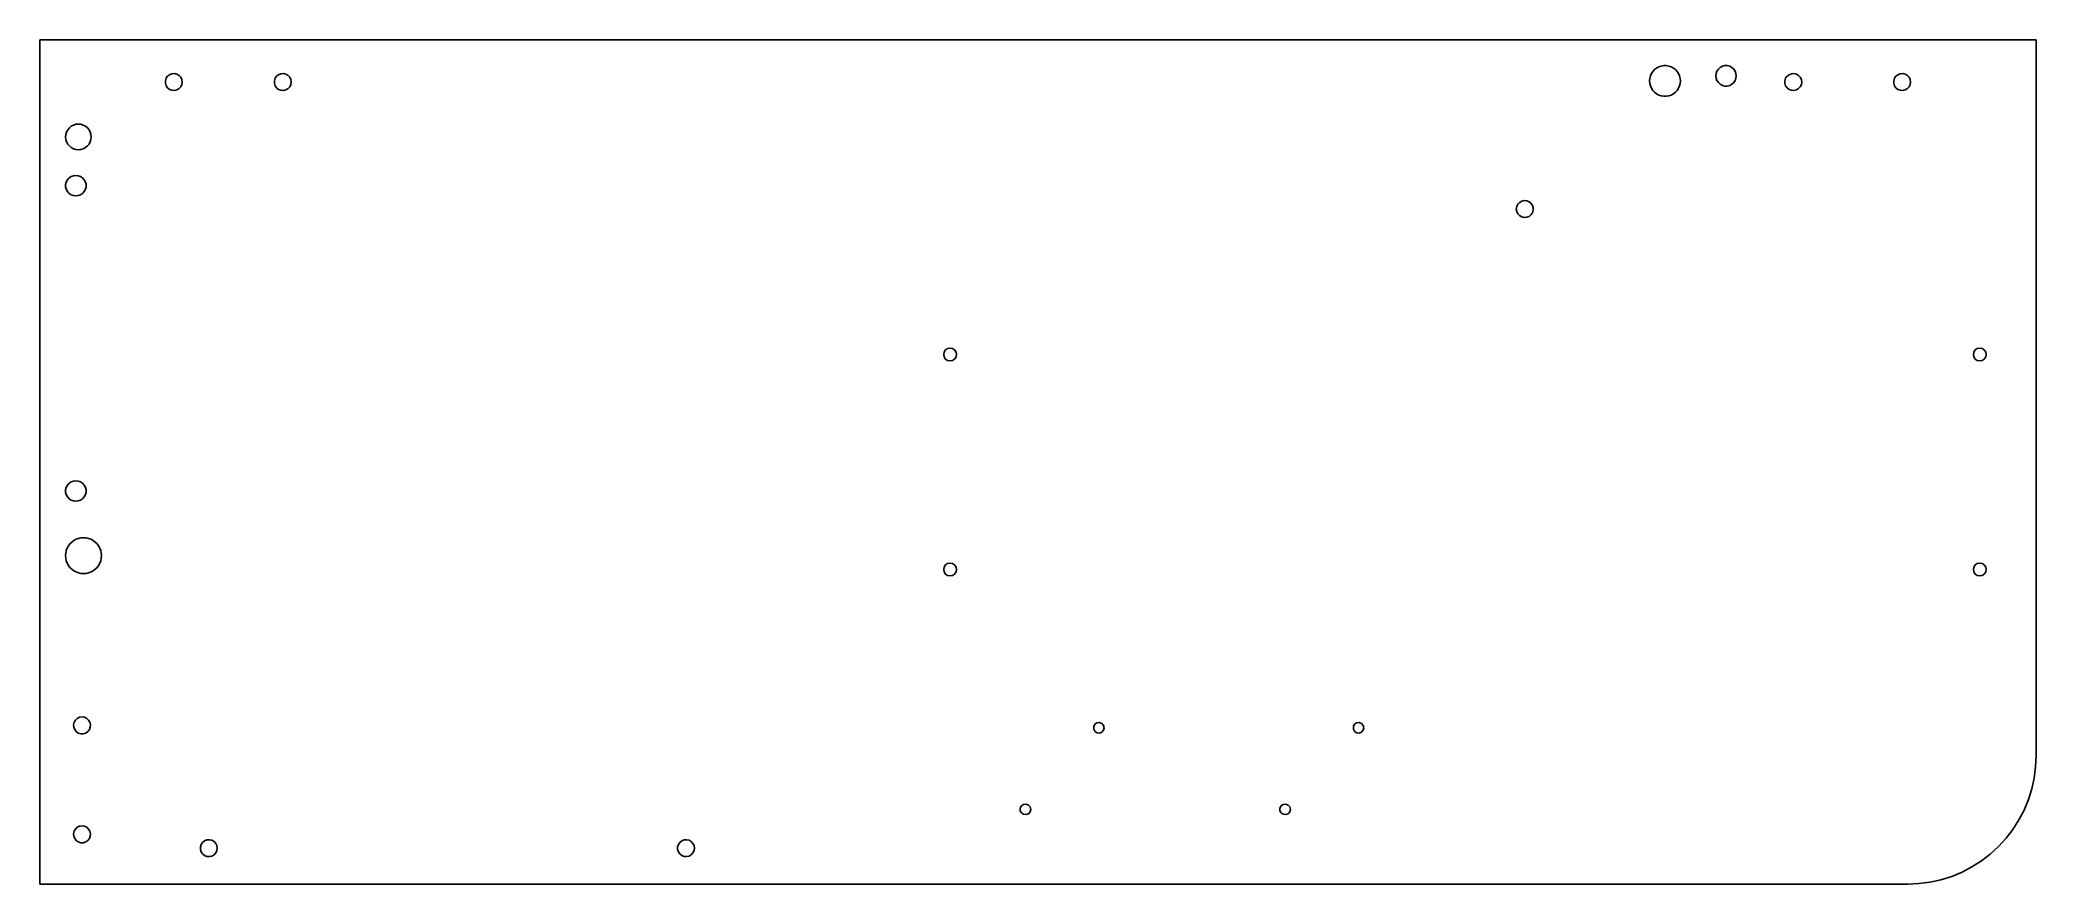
# Model space of a CAD drawing. Header units: metres. Extents: x 0 to 389, y -164 to 0.
import ezdxf

# ---------------------------------------------------------------- set-up
doc = ezdxf.new("R2010")
doc.units = ezdxf.units.M

msp = doc.modelspace()

# ---------------------------------------------------------------- linework, layer by layer
for p, q in [((389, 0), (0, 0)), ((0, 0), (0, -164.5)), ((389, -139.5), (389, 0)), ((24.4684, -7.95408), (24.6134, -7.48409)), ((24.6134, -7.48409), (24.8905, -7.07771)), ((24.8905, -7.07771), (25.275, -6.77106)), ((25.275, -6.77106), (25.7328, -6.59137)), ((25.7328, -6.59137), (26.2233, -6.55461)), ((26.2233, -6.55461), (26.7028, -6.66406)), ((26.7028, -6.66406), (27.1288, -6.90998)), ((27.1288, -6.90998), (27.4633, -7.27052)), ((27.4633, -7.27052), (27.6767, -7.71365)), ((27.6767, -7.71365), (27.75, -8.2)), ((45.6884, -7.95408), (45.8334, -7.48409)), ((45.8334, -7.48409), (46.1105, -7.07771)), ((46.1105, -7.07771), (46.495, -6.77106)), ((46.495, -6.77106), (46.9528, -6.59137)), ((46.9528, -6.59137), (47.4433, -6.55461)), ((47.4433, -6.55461), (47.9228, -6.66406)), ((47.9228, -6.66406), (48.3488, -6.90998)), ((48.3488, -6.90998), (48.6833, -7.27052)), ((48.6833, -7.27052), (48.8967, -7.71365)), ((48.8967, -7.71365), (48.97, -8.2)), ((313.68, -8), (313.721, -7.50622)), ((313.721, -7.50622), (313.843, -7.0259)), ((313.843, -7.0259), (314.042, -6.57216)), ((314.042, -6.57216), (314.313, -6.15736)), ((314.313, -6.15736), (314.648, -5.79283)), ((314.648, -5.79283), (315.039, -5.4885)), ((315.039, -5.4885), (315.475, -5.25268)), ((315.475, -5.25268), (315.944, -5.0918)), ((315.944, -5.0918), (316.432, -5.01025)), ((316.432, -5.01025), (316.928, -5.01025)), ((316.928, -5.01025), (317.416, -5.0918)), ((317.416, -5.0918), (317.885, -5.25268)), ((317.885, -5.25268), (318.321, -5.4885)), ((318.321, -5.4885), (318.712, -5.79283)), ((318.712, -5.79283), (319.047, -6.15736)), ((319.047, -6.15736), (319.318, -6.57216)), ((319.318, -6.57216), (319.517, -7.0259)), ((319.517, -7.0259), (319.639, -7.50622)), ((319.639, -7.50622), (319.68, -8)), ((326.58, -7), (326.638, -6.52137)), ((326.638, -7.47863), (326.58, -7)), ((326.638, -6.52137), (326.809, -6.07055)), ((326.809, -7.92945), (326.638, -7.47863)), ((326.809, -6.07055), (327.083, -5.67375)), ((327.083, -5.67375), (327.444, -5.35403)), ((327.444, -5.35403), (327.871, -5.12997)), ((327.871, -5.12997), (328.339, -5.01458)), ((328.339, -5.01458), (328.821, -5.01458)), ((328.821, -5.01458), (329.289, -5.12997)), ((329.289, -5.12997), (329.716, -5.35403)), ((329.716, -5.35403), (330.077, -5.67375)), ((330.077, -5.67375), (330.351, -6.07055)), ((330.351, -6.07055), (330.522, -6.52137)), ((330.522, -7.47863), (330.351, -7.92945)), ((330.522, -6.52137), (330.58, -7)), ((330.58, -7), (330.522, -7.47863)), ((340.048, -7.95408), (340.193, -7.48409)), ((340.193, -7.48409), (340.47, -7.07771)), ((340.47, -7.07771), (340.855, -6.77106)), ((340.855, -6.77106), (341.313, -6.59137)), ((341.313, -6.59137), (341.803, -6.55461)), ((341.803, -6.55461), (342.283, -6.66406)), ((342.283, -6.66406), (342.709, -6.90998)), ((342.709, -6.90998), (343.043, -7.27052)), ((343.043, -7.27052), (343.257, -7.71365)), ((343.257, -7.71365), (343.33, -8.2)), ((361.268, -7.95408), (361.413, -7.48409)), ((361.413, -7.48409), (361.69, -7.07771)), ((361.69, -7.07771), (362.075, -6.77106)), ((362.075, -6.77106), (362.533, -6.59137)), ((362.533, -6.59137), (363.023, -6.55461)), ((363.023, -6.55461), (363.503, -6.66406)), ((363.503, -6.66406), (363.929, -6.90998)), ((363.929, -6.90998), (364.263, -7.27052)), ((364.263, -7.27052), (364.477, -7.71365)), ((364.477, -7.71365), (364.55, -8.2)), ((24.4684, -8.44592), (24.4684, -7.95408)), ((24.6134, -8.91591), (24.4684, -8.44592)), ((24.8905, -9.32228), (24.6134, -8.91591)), ((25.275, -9.62894), (24.8905, -9.32228)), ((25.7328, -9.80863), (25.275, -9.62894)), ((26.2233, -9.84539), (25.7328, -9.80863)), ((26.7028, -9.73594), (26.2233, -9.84539)), ((27.1288, -9.49002), (26.7028, -9.73594)), ((27.4633, -9.12948), (27.1288, -9.49002)), ((27.6767, -8.68635), (27.4633, -9.12948)), ((27.75, -8.2), (27.6767, -8.68635)), ((45.6884, -8.44592), (45.6884, -7.95408)), ((45.8334, -8.91591), (45.6884, -8.44592)), ((46.1105, -9.32228), (45.8334, -8.91591)), ((46.495, -9.62894), (46.1105, -9.32228)), ((46.9528, -9.80863), (46.495, -9.62894)), ((47.4433, -9.84539), (46.9528, -9.80863)), ((47.9228, -9.73594), (47.4433, -9.84539)), ((48.3488, -9.49002), (47.9228, -9.73594)), ((48.6833, -9.12948), (48.3488, -9.49002)), ((48.8967, -8.68635), (48.6833, -9.12948)), ((48.97, -8.2), (48.8967, -8.68635)), ((313.721, -8.49378), (313.68, -8)), ((313.843, -8.9741), (313.721, -8.49378)), ((314.042, -9.42784), (313.843, -8.9741)), ((314.313, -9.84264), (314.042, -9.42784)), ((314.648, -10.2072), (314.313, -9.84264)), ((315.039, -10.5115), (314.648, -10.2072)), ((315.475, -10.7473), (315.039, -10.5115)), ((315.944, -10.9082), (315.475, -10.7473)), ((316.432, -10.9898), (315.944, -10.9082)), ((316.928, -10.9898), (316.432, -10.9898)), ((317.416, -10.9082), (316.928, -10.9898)), ((317.885, -10.7473), (317.416, -10.9082)), ((318.321, -10.5115), (317.885, -10.7473)), ((318.712, -10.2072), (318.321, -10.5115)), ((319.047, -9.84264), (318.712, -10.2072)), ((319.318, -9.42784), (319.047, -9.84264)), ((319.517, -8.9741), (319.318, -9.42784)), ((319.639, -8.49378), (319.517, -8.9741)), ((319.68, -8), (319.639, -8.49378)), ((327.083, -8.32625), (326.809, -7.92945)), ((327.444, -8.64597), (327.083, -8.32625)), ((327.871, -8.87003), (327.444, -8.64597)), ((328.339, -8.98542), (327.871, -8.87003)), ((328.821, -8.98542), (328.339, -8.98542)), ((329.289, -8.87003), (328.821, -8.98542)), ((329.716, -8.64597), (329.289, -8.87003)), ((330.077, -8.32625), (329.716, -8.64597)), ((330.351, -7.92945), (330.077, -8.32625)), ((340.048, -8.44592), (340.048, -7.95408)), ((340.193, -8.91591), (340.048, -8.44592)), ((340.47, -9.32228), (340.193, -8.91591)), ((340.855, -9.62894), (340.47, -9.32228)), ((341.313, -9.80863), (340.855, -9.62894)), ((341.803, -9.84539), (341.313, -9.80863)), ((342.283, -9.73594), (341.803, -9.84539)), ((342.709, -9.49002), (342.283, -9.73594)), ((343.043, -9.12948), (342.709, -9.49002)), ((343.257, -8.68635), (343.043, -9.12948)), ((343.33, -8.2), (343.257, -8.68635)), ((361.268, -8.44592), (361.268, -7.95408)), ((361.413, -8.91591), (361.268, -8.44592)), ((361.69, -9.32228), (361.413, -8.91591)), ((362.075, -9.62894), (361.69, -9.32228)), ((362.533, -9.80863), (362.075, -9.62894)), ((363.023, -9.84539), (362.533, -9.80863)), ((363.503, -9.73594), (363.023, -9.84539)), ((363.929, -9.49002), (363.503, -9.73594)), ((364.263, -9.12948), (363.929, -9.49002)), ((364.477, -8.68635), (364.263, -9.12948)), ((364.55, -8.2), (364.477, -8.68635)), ((5, -18.9), (5.04804, -18.4123)), ((5.04804, -19.3877), (5, -18.9)), ((5.04804, -18.4123), (5.1903, -17.9433)), ((5.1903, -19.8567), (5.04804, -19.3877)), ((5.1903, -17.9433), (5.42133, -17.5111)), ((5.42133, -17.5111), (5.73223, -17.1322)), ((5.73223, -17.1322), (6.11107, -16.8213)), ((6.11107, -16.8213), (6.54329, -16.5903)), ((6.54329, -16.5903), (7.01227, -16.448)), ((7.01227, -16.448), (7.5, -16.4)), ((7.5, -16.4), (7.98773, -16.448)), ((7.98773, -16.448), (8.45671, -16.5903)), ((8.45671, -16.5903), (8.88893, -16.8213)), ((8.88893, -16.8213), (9.26777, -17.1322)), ((9.26777, -17.1322), (9.57867, -17.5111)), ((9.57867, -17.5111), (9.8097, -17.9433)), ((9.8097, -17.9433), (9.95196, -18.4123)), ((9.95196, -19.3877), (9.8097, -19.8567)), ((9.95196, -18.4123), (10, -18.9)), ((10, -18.9), (9.95196, -19.3877)), ((5.42133, -20.2889), (5.1903, -19.8567)), ((5.73223, -20.6678), (5.42133, -20.2889)), ((6.11107, -20.9787), (5.73223, -20.6678)), ((6.54329, -21.2097), (6.11107, -20.9787)), ((7.01227, -21.352), (6.54329, -21.2097)), ((7.5, -21.4), (7.01227, -21.352)), ((7.98773, -21.352), (7.5, -21.4)), ((8.45671, -21.2097), (7.98773, -21.352)), ((8.88893, -20.9787), (8.45671, -21.2097)), ((9.26777, -20.6678), (8.88893, -20.9787)), ((9.57867, -20.2889), (9.26777, -20.6678)), ((9.8097, -19.8567), (9.57867, -20.2889)), ((5.35403, -27.2639), (5.67375, -26.903)), ((5.67375, -26.903), (6.07055, -26.6291)), ((6.07055, -26.6291), (6.52137, -26.4581)), ((6.52137, -26.4581), (7, -26.4)), ((7, -26.4), (7.47863, -26.4581)), ((7.47863, -26.4581), (7.92945, -26.6291)), ((7.92945, -26.6291), (8.32625, -26.903)), ((8.32625, -26.903), (8.64597, -27.2639)), ((5.01458, -28.1589), (5.12997, -27.6908)), ((5.01458, -28.6411), (5.01458, -28.1589)), ((5.12997, -29.1092), (5.01458, -28.6411)), ((5.12997, -27.6908), (5.35403, -27.2639)), ((5.35403, -29.5361), (5.12997, -29.1092)), ((5.67375, -29.897), (5.35403, -29.5361)), ((6.07055, -30.1709), (5.67375, -29.897)), ((6.52137, -30.3419), (6.07055, -30.1709)), ((7, -30.4), (6.52137, -30.3419)), ((7.47863, -30.3419), (7, -30.4)), ((7.92945, -30.1709), (7.47863, -30.3419)), ((8.32625, -29.897), (7.92945, -30.1709)), ((8.64597, -29.5361), (8.32625, -29.897)), ((8.64597, -27.2639), (8.87003, -27.6908)), ((8.87003, -29.1092), (8.64597, -29.5361)), ((8.87003, -27.6908), (8.98542, -28.1589)), ((8.98542, -28.6411), (8.87003, -29.1092)), ((8.98542, -28.1589), (8.98542, -28.6411)), ((287.712, -32.95), (287.785, -32.4637)), ((287.785, -33.4363), (287.712, -32.95)), ((287.785, -32.4637), (287.998, -32.0205)), ((287.998, -33.8795), (287.785, -33.4363)), ((287.998, -32.0205), (288.333, -31.66)), ((288.333, -34.24), (287.998, -33.8795)), ((288.333, -31.66), (288.759, -31.4141)), ((288.759, -34.4859), (288.333, -34.24)), ((288.759, -31.4141), (289.238, -31.3046)), ((289.238, -34.5954), (288.759, -34.4859)), ((289.238, -31.3046), (289.729, -31.3414)), ((289.729, -34.5586), (289.238, -34.5954)), ((289.729, -31.3414), (290.187, -31.5211)), ((290.187, -34.3789), (289.729, -34.5586)), ((290.187, -31.5211), (290.571, -31.8277)), ((290.571, -34.0723), (290.187, -34.3789)), ((290.571, -31.8277), (290.848, -32.2341)), ((290.848, -33.6659), (290.571, -34.0723)), ((290.848, -32.2341), (290.993, -32.7041)), ((290.993, -33.1959), (290.848, -33.6659)), ((290.993, -32.7041), (290.993, -33.1959)), ((176.12, -61.295), (176.215, -60.8166)), ((176.215, -61.7734), (176.12, -61.295)), ((176.215, -60.8166), (176.486, -60.4111)), ((176.486, -62.1789), (176.215, -61.7734)), ((176.486, -60.4111), (176.892, -60.1402)), ((176.892, -62.4498), (176.486, -62.1789)), ((176.892, -60.1402), (177.37, -60.045)), ((177.37, -60.045), (177.848, -60.1402)), ((177.848, -60.1402), (178.254, -60.4111)), ((178.254, -62.1789), (177.848, -62.4498)), ((178.254, -60.4111), (178.525, -60.8166)), ((178.525, -61.7734), (178.254, -62.1789)), ((178.525, -60.8166), (178.62, -61.295)), ((178.62, -61.295), (178.525, -61.7734)), ((376.78, -61.295), (376.875, -60.8166)), ((376.875, -61.7734), (376.78, -61.295)), ((376.875, -60.8166), (377.146, -60.4111)), ((377.146, -62.1789), (376.875, -61.7734)), ((377.146, -60.4111), (377.552, -60.1402)), ((377.552, -62.4498), (377.146, -62.1789)), ((377.552, -60.1402), (378.03, -60.045)), ((378.03, -60.045), (378.508, -60.1402)), ((378.508, -60.1402), (378.914, -60.4111)), ((378.914, -62.1789), (378.508, -62.4498)), ((378.914, -60.4111), (379.185, -60.8166)), ((379.185, -61.7734), (378.914, -62.1789)), ((379.185, -60.8166), (379.28, -61.295)), ((379.28, -61.295), (379.185, -61.7734)), ((177.37, -62.545), (176.892, -62.4498)), ((177.848, -62.4498), (177.37, -62.545)), ((378.03, -62.545), (377.552, -62.4498)), ((378.508, -62.4498), (378.03, -62.545)), ((5.01458, -87.6589), (5.12997, -87.1908)), ((5.01458, -88.1411), (5.01458, -87.6589)), ((5.12997, -88.6092), (5.01458, -88.1411)), ((5.12997, -87.1908), (5.35403, -86.7639)), ((5.35403, -89.0361), (5.12997, -88.6092)), ((5.35403, -86.7639), (5.67375, -86.403)), ((5.67375, -89.397), (5.35403, -89.0361)), ((5.67375, -86.403), (6.07055, -86.1291)), ((6.07055, -89.6709), (5.67375, -89.397)), ((6.07055, -86.1291), (6.52137, -85.9581)), ((6.52137, -85.9581), (7, -85.9)), ((7, -85.9), (7.47863, -85.9581)), ((7.47863, -85.9581), (7.92945, -86.1291)), ((7.92945, -86.1291), (8.32625, -86.403)), ((8.32625, -89.397), (7.92945, -89.6709)), ((8.32625, -86.403), (8.64597, -86.7639)), ((8.64597, -89.0361), (8.32625, -89.397)), ((8.64597, -86.7639), (8.87003, -87.1908)), ((8.87003, -88.6092), (8.64597, -89.0361)), ((8.87003, -87.1908), (8.98542, -87.6589)), ((8.98542, -88.1411), (8.87003, -88.6092)), ((8.98542, -87.6589), (8.98542, -88.1411)), ((6.52137, -89.8419), (6.07055, -89.6709)), ((7, -89.9), (6.52137, -89.8419)), ((7.47863, -89.8419), (7, -89.9)), ((7.92945, -89.6709), (7.47863, -89.8419)), ((7.04605, -97.3163), (7.51394, -97.1418)), ((7.51394, -97.1418), (8.0019, -97.0356)), ((8.0019, -97.0356), (8.5, -97)), ((8.5, -97), (8.9981, -97.0356)), ((8.9981, -97.0356), (9.48606, -97.1418)), ((9.48606, -97.1418), (9.95395, -97.3163)), ((5, -100.5), (5.03562, -100.002)), ((5.03562, -100.998), (5, -100.5)), ((5.03562, -100.002), (5.14177, -99.5139)), ((5.14177, -101.486), (5.03562, -100.998)), ((5.14177, -99.5139), (5.31629, -99.046)), ((5.31629, -99.046), (5.55561, -98.6078)), ((5.55561, -98.6078), (5.85488, -98.208)), ((5.85488, -98.208), (6.20799, -97.8549)), ((6.20799, -97.8549), (6.60776, -97.5556)), ((6.60776, -97.5556), (7.04605, -97.3163)), ((9.95395, -97.3163), (10.3922, -97.5556)), ((10.3922, -97.5556), (10.792, -97.8549)), ((10.792, -97.8549), (11.1451, -98.208)), ((11.1451, -98.208), (11.4444, -98.6078)), ((11.4444, -98.6078), (11.6837, -99.046)), ((11.6837, -99.046), (11.8582, -99.5139)), ((11.8582, -99.5139), (11.9644, -100.002)), ((11.9644, -100.998), (11.8582, -101.486)), ((11.9644, -100.002), (12, -100.5)), ((12, -100.5), (11.9644, -100.998)), ((5.31629, -101.954), (5.14177, -101.486)), ((5.55561, -102.392), (5.31629, -101.954)), ((5.85488, -102.792), (5.55561, -102.392)), ((6.20799, -103.145), (5.85488, -102.792)), ((6.60776, -103.444), (6.20799, -103.145)), ((7.04605, -103.684), (6.60776, -103.444)), ((7.51394, -103.858), (7.04605, -103.684)), ((8.0019, -103.964), (7.51394, -103.858)), ((8.5, -104), (8.0019, -103.964)), ((8.9981, -103.964), (8.5, -104)), ((9.48606, -103.858), (8.9981, -103.964)), ((9.95395, -103.684), (9.48606, -103.858)), ((10.3922, -103.444), (9.95395, -103.684)), ((10.792, -103.145), (10.3922, -103.444)), ((11.1451, -102.792), (10.792, -103.145)), ((11.4444, -102.392), (11.1451, -102.792)), ((11.6837, -101.954), (11.4444, -102.392)), ((11.8582, -101.486), (11.6837, -101.954)), ((176.12, -103.205), (176.215, -102.727)), ((176.215, -103.683), (176.12, -103.205)), ((176.215, -102.727), (176.486, -102.321)), ((176.486, -104.089), (176.215, -103.683)), ((176.486, -102.321), (176.892, -102.05)), ((176.892, -104.36), (176.486, -104.089)), ((176.892, -102.05), (177.37, -101.955)), ((177.37, -104.455), (176.892, -104.36)), ((177.37, -101.955), (177.848, -102.05)), ((177.848, -104.36), (177.37, -104.455)), ((177.848, -102.05), (178.254, -102.321)), ((178.254, -104.089), (177.848, -104.36)), ((178.254, -102.321), (178.525, -102.727)), ((178.525, -103.683), (178.254, -104.089)), ((178.525, -102.727), (178.62, -103.205)), ((178.62, -103.205), (178.525, -103.683)), ((376.78, -103.205), (376.875, -102.727)), ((376.875, -103.683), (376.78, -103.205)), ((376.875, -102.727), (377.146, -102.321)), ((377.146, -104.089), (376.875, -103.683)), ((377.146, -102.321), (377.552, -102.05)), ((377.552, -104.36), (377.146, -104.089)), ((377.552, -102.05), (378.03, -101.955)), ((378.03, -104.455), (377.552, -104.36)), ((378.03, -101.955), (378.508, -102.05)), ((378.508, -104.36), (378.03, -104.455)), ((378.508, -102.05), (378.914, -102.321)), ((378.914, -104.089), (378.508, -104.36)), ((378.914, -102.321), (379.185, -102.727)), ((379.185, -103.683), (378.914, -104.089)), ((379.185, -102.727), (379.28, -103.205)), ((379.28, -103.205), (379.185, -103.683)), ((6.90998, -132.551), (7.27052, -132.217)), ((7.27052, -132.217), (7.71365, -132.003)), ((7.71365, -132.003), (8.2, -131.93)), ((8.2, -131.93), (8.68635, -132.003)), ((8.68635, -132.003), (9.12948, -132.217)), ((9.12948, -132.217), (9.49002, -132.551)), ((6.55461, -133.457), (6.66406, -132.977)), ((6.59137, -133.947), (6.55461, -133.457)), ((6.77106, -134.405), (6.59137, -133.947)), ((6.66406, -132.977), (6.90998, -132.551)), ((7.07771, -134.79), (6.77106, -134.405)), ((7.48409, -135.067), (7.07771, -134.79)), ((7.95408, -135.212), (7.48409, -135.067)), ((8.44592, -135.212), (7.95408, -135.212)), ((8.91591, -135.067), (8.44592, -135.212)), ((9.32228, -134.79), (8.91591, -135.067)), ((9.62894, -134.405), (9.32228, -134.79)), ((9.49002, -132.551), (9.73594, -132.977)), ((9.80863, -133.947), (9.62894, -134.405)), ((9.73594, -132.977), (9.84539, -133.457)), ((9.84539, -133.457), (9.80863, -133.947)), ((205.355, -133.805), (205.583, -133.37)), ((205.355, -134.295), (205.355, -133.805)), ((205.583, -134.73), (205.355, -134.295)), ((205.583, -133.37), (205.987, -133.092)), ((205.987, -135.008), (205.583, -134.73)), ((205.987, -133.092), (206.474, -133.032)), ((206.474, -135.068), (205.987, -135.008)), ((206.474, -133.032), (206.932, -133.206)), ((206.932, -134.894), (206.474, -135.068)), ((206.932, -133.206), (207.258, -133.574)), ((207.258, -134.526), (206.932, -134.894)), ((207.258, -133.574), (207.375, -134.05)), ((207.375, -134.05), (207.258, -134.526)), ((255.955, -133.805), (256.183, -133.37)), ((255.955, -134.295), (255.955, -133.805)), ((256.183, -134.73), (255.955, -134.295)), ((256.183, -133.37), (256.587, -133.092)), ((256.587, -135.008), (256.183, -134.73)), ((256.587, -133.092), (257.074, -133.032)), ((257.074, -135.068), (256.587, -135.008)), ((257.074, -133.032), (257.532, -133.206)), ((257.532, -134.894), (257.074, -135.068)), ((257.532, -133.206), (257.858, -133.574)), ((257.858, -134.526), (257.532, -134.894)), ((257.858, -133.574), (257.975, -134.05)), ((257.975, -134.05), (257.858, -134.526)), ((388.905, -141.679), (389, -139.5)), ((388.148, -145.97), (388.62, -143.841)), ((388.62, -143.841), (388.905, -141.679)), ((387.492, -148.051), (388.148, -145.97)), ((191.055, -149.705), (191.283, -149.27)), ((191.055, -150.195), (191.055, -149.705)), ((191.283, -150.63), (191.055, -150.195)), ((191.283, -149.27), (191.687, -148.992)), ((191.687, -150.908), (191.283, -150.63)), ((191.687, -148.992), (192.174, -148.932)), ((192.174, -150.968), (191.687, -150.908)), ((192.174, -148.932), (192.632, -149.106)), ((192.632, -150.794), (192.174, -150.968)), ((192.632, -149.106), (192.958, -149.474)), ((192.958, -150.426), (192.632, -150.794)), ((192.958, -149.474), (193.075, -149.95)), ((193.075, -149.95), (192.958, -150.426)), ((241.655, -149.705), (241.883, -149.27)), ((241.655, -150.195), (241.655, -149.705)), ((241.883, -150.63), (241.655, -150.195)), ((241.883, -149.27), (242.287, -148.992)), ((242.287, -150.908), (241.883, -150.63)), ((242.287, -148.992), (242.774, -148.932)), ((242.774, -150.968), (242.287, -150.908)), ((242.774, -148.932), (243.232, -149.106)), ((243.232, -150.794), (242.774, -150.968)), ((243.232, -149.106), (243.558, -149.474)), ((243.558, -150.426), (243.232, -150.794)), ((243.558, -149.474), (243.675, -149.95)), ((243.675, -149.95), (243.558, -150.426)), ((385.651, -152), (386.658, -150.065)), ((386.658, -150.065), (387.492, -148.051)), ((6.55461, -154.677), (6.66406, -154.197)), ((6.59137, -155.167), (6.55461, -154.677)), ((6.77106, -155.625), (6.59137, -155.167)), ((6.66406, -154.197), (6.90998, -153.771)), ((6.90998, -153.771), (7.27052, -153.437)), ((7.27052, -153.437), (7.71365, -153.223)), ((7.71365, -153.223), (8.2, -153.15)), ((8.2, -153.15), (8.68635, -153.223)), ((8.68635, -153.223), (9.12948, -153.437)), ((9.12948, -153.437), (9.49002, -153.771)), ((9.49002, -153.771), (9.73594, -154.197)), ((9.80863, -155.167), (9.62894, -155.625)), ((9.73594, -154.197), (9.84539, -154.677)), ((9.84539, -154.677), (9.80863, -155.167)), ((381.678, -157.178), (383.151, -155.57)), ((383.151, -155.57), (384.479, -153.839)), ((384.479, -153.839), (385.651, -152)), ((7.07771, -156.01), (6.77106, -155.625)), ((7.48409, -156.287), (7.07771, -156.01)), ((7.95408, -156.432), (7.48409, -156.287)), ((8.44592, -156.432), (7.95408, -156.432)), ((8.91591, -156.287), (8.44592, -156.432)), ((9.32228, -156.01), (8.91591, -156.287)), ((9.62894, -155.625), (9.32228, -156.01)), ((31.2684, -157.254), (31.4134, -156.784)), ((31.2684, -157.746), (31.2684, -157.254)), ((31.4134, -158.216), (31.2684, -157.746)), ((31.4134, -156.784), (31.6905, -156.378)), ((31.6905, -158.622), (31.4134, -158.216)), ((31.6905, -156.378), (32.075, -156.071)), ((32.075, -158.929), (31.6905, -158.622)), ((32.075, -156.071), (32.5328, -155.891)), ((32.5328, -159.109), (32.075, -158.929)), ((32.5328, -155.891), (33.0233, -155.855)), ((33.0233, -159.145), (32.5328, -159.109)), ((33.0233, -155.855), (33.5028, -155.964)), ((33.5028, -159.036), (33.0233, -159.145)), ((33.5028, -155.964), (33.9288, -156.21)), ((33.9288, -158.79), (33.5028, -159.036)), ((33.9288, -156.21), (34.2633, -156.571)), ((34.2633, -158.429), (33.9288, -158.79)), ((34.2633, -156.571), (34.4767, -157.014)), ((34.4767, -157.986), (34.2633, -158.429)), ((34.4767, -157.014), (34.55, -157.5)), ((34.55, -157.5), (34.4767, -157.986)), ((124.268, -157.254), (124.413, -156.784)), ((124.268, -157.746), (124.268, -157.254)), ((124.413, -158.216), (124.268, -157.746)), ((124.413, -156.784), (124.69, -156.378)), ((124.69, -158.622), (124.413, -158.216)), ((124.69, -156.378), (125.075, -156.071)), ((125.075, -158.929), (124.69, -158.622)), ((125.075, -156.071), (125.533, -155.891)), ((125.533, -159.109), (125.075, -158.929)), ((125.533, -155.891), (126.023, -155.855)), ((126.023, -159.145), (125.533, -159.109)), ((126.023, -155.855), (126.503, -155.964)), ((126.503, -159.036), (126.023, -159.145)), ((126.503, -155.964), (126.929, -156.21)), ((126.929, -158.79), (126.503, -159.036)), ((126.929, -156.21), (127.263, -156.571)), ((127.263, -158.429), (126.929, -158.79)), ((127.263, -156.571), (127.477, -157.014)), ((127.477, -157.986), (127.263, -158.429)), ((127.477, -157.014), (127.55, -157.5)), ((127.55, -157.5), (127.477, -157.986)), ((378.339, -159.979), (380.07, -158.651)), ((380.07, -158.651), (381.678, -157.178)), ((370.47, -163.648), (372.551, -162.992)), ((372.551, -162.992), (374.565, -162.158)), ((374.565, -162.158), (376.5, -161.151)), ((376.5, -161.151), (378.339, -159.979)), ((0, -164.5), (364, -164.5)), ((364, -164.5), (366.179, -164.405)), ((366.179, -164.405), (368.341, -164.12)), ((368.341, -164.12), (370.47, -163.648))]:
    msp.add_line(p, q)

doc.saveas('drawing.dxf')
